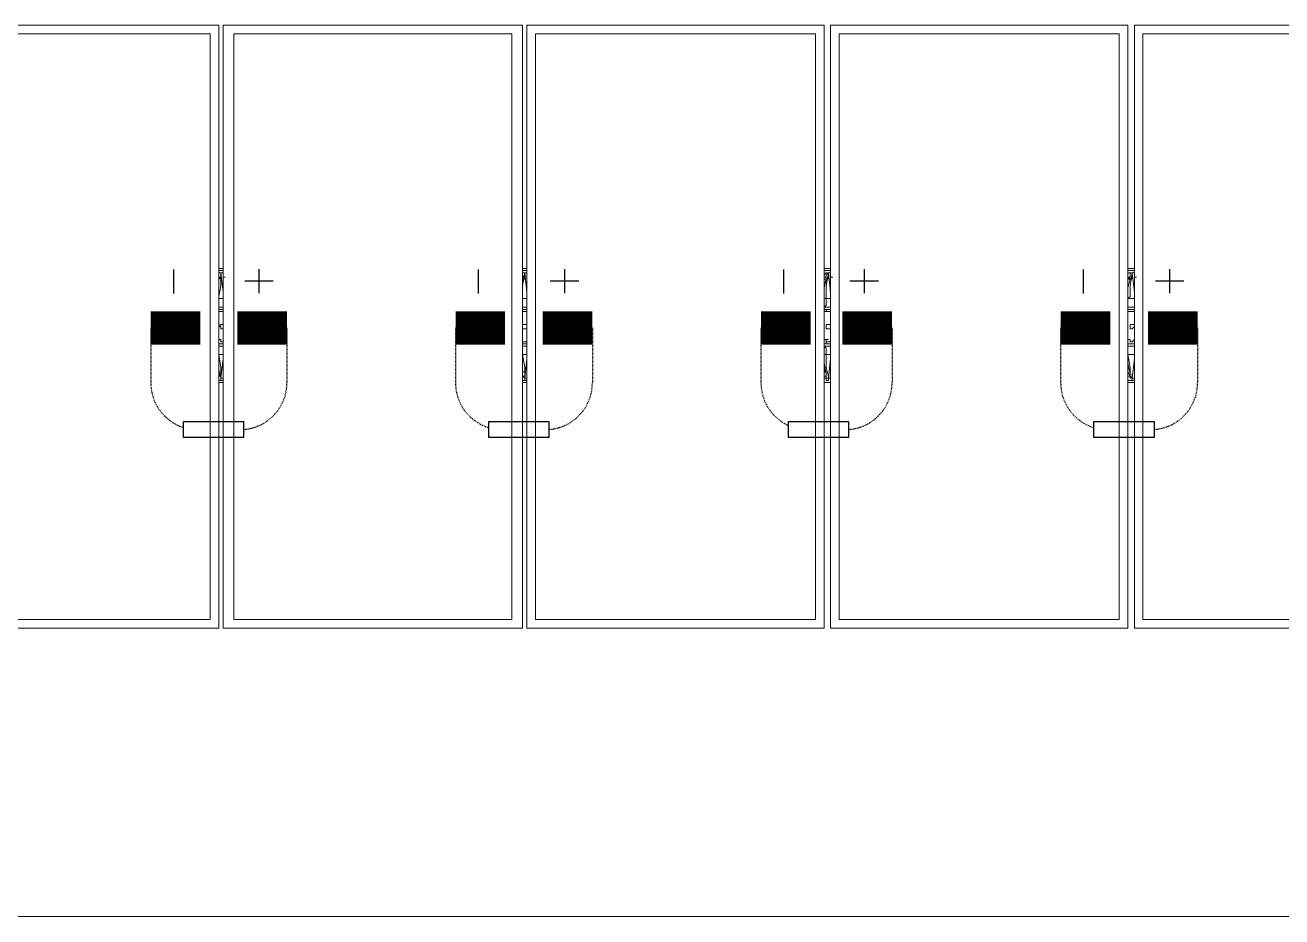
# Model space of a CAD drawing. Header units: feet. Extents: x -12372 to 90117, y -14865 to 4121.
# Drawn here: x 595.4 to 784.1, y 3621.3 to 3755.2 of the extents above; entities that cross this region are included whole.
import ezdxf
from ezdxf.lldxf.tags import DXFTag

# ---------------------------------------------------------------- set-up
doc = ezdxf.new("R2010")
doc.units = ezdxf.units.FT
doc.header["$MEASUREMENT"] = 0
doc.linetypes.add('HIDDEN', pattern=[0.375, 0.25, -0.125])
for name, color, linetype in [('E-DC HARNESS-POS', 10, 'DC HARNESS CABLE'), ('E-HARN-COMP', 8, 'Continuous'), ('E-TRNK-CABL-NEG', 6, 'HIDDEN'), ('E-TRUNK-CABLE-POS', 6, 'HIDDEN'), ('Polarity-Text', 7, 'Continuous')]:
    doc.layers.add(name, color=color, linetype=linetype)
doc.styles.get("Standard").update_dxf_attribs({"font": 'arial.ttf'})
tags = doc.linetypes.add('DC HARNESS CABLE', pattern='A,0.5,-0.2,["DH",Standard,S=0.1,R=0,X=-0.1,Y=-0.05],-0.2', length=0.9).pattern_tags.tags
tags[6] = DXFTag(74, 10)

# ---------------------------------------------------------------- blocks, each defined once
blk = doc.blocks.new('A$C4742fff2')
at = {"lineweight": 5}
for points in [[(2.66489, 0.46665), (2.4349, 0.46665), (2.4349, 0), (2.66489, 0)], [(2.89988, 0.46665), (2.66822, 0.46665), (2.66822, 0), (2.89988, 0)], [(2.90322, 0), (3.13321, 0), (3.13321, 0.46665), (2.90322, 0.46665)], [(3.13821, 0), (3.3682, 0), (3.3682, 0.46665), (3.13821, 0.46665)], [(3.60319, 0.46665), (3.60319, 0), (3.3732, 0), (3.3732, 0.46665)], [(2.44157, 0.45998), (2.65823, 0.45998), (2.65823, 0.00667), (2.44157, 0.00667)], [(2.67656, 0.45998), (2.89155, 0.45998), (2.89155, 0.00667), (2.67656, 0.00667)], [(2.90988, 0.45998), (3.12654, 0.45998), (3.12654, 0.00667), (2.90988, 0.00667)], [(3.36153, 0.00667), (3.36153, 0.45998), (3.14487, 0.45998), (3.14487, 0.00667)], [(3.59652, 0.45998), (3.37986, 0.45998), (3.37986, 0.00667), (3.59652, 0.00667)], [(2.66822, 0.23499), (2.66656, 0.23499), (2.66489, 0.23332), (2.66656, 0.23332), (2.66656, 0.23166), (2.66822, 0.23166), (2.66822, 0.23332)], [(2.90155, 0.23499), (2.89988, 0.23499), (2.89988, 0.23166), (2.90322, 0.23166), (2.90322, 0.23332), (2.90322, 0.23499)], [(3.13654, 0.23499), (3.13487, 0.23499), (3.13487, 0.23166), (3.13821, 0.23166), (3.13821, 0.23332), (3.13821, 0.23499)], [(3.37153, 0.23499), (3.36986, 0.23499), (3.36986, 0.23166), (3.37153, 0.23166), (3.3732, 0.23332), (3.3732, 0.23499)]]:
    blk.add_lwpolyline(points, close=True, dxfattribs=at)
for points in [[(2.66822, 0.27832), (2.66489, 0.27832)], [(2.66489, 0.26999), (2.66656, 0.27166), (2.66656, 0.27499), (2.66822, 0.27499)], [(2.66656, 0.25499), (2.66489, 0.25499), (2.66489, 0.25666), (2.66656, 0.26499), (2.66656, 0.27499)], [(2.66822, 0.26999), (2.66822, 0.27332)], [(2.90322, 0.27832), (2.89988, 0.27832)], [(2.89988, 0.26999), (2.89988, 0.27166), (2.90155, 0.27332), (2.90155, 0.27499), (2.90322, 0.27499), (2.90155, 0.27499), (2.89988, 0.26499), (2.89988, 0.25499), (2.90155, 0.25499)], [(2.90155, 0.26999), (2.90155, 0.27332)], [(3.13821, 0.27832), (3.13321, 0.27832)], [(3.13321, 0.25499), (3.13487, 0.25499), (3.13487, 0.26499), (3.13654, 0.27499), (3.13821, 0.27499), (3.13654, 0.27499), (3.13487, 0.27332), (3.13487, 0.27166), (3.13487, 0.26999)], [(3.13654, 0.26999), (3.13654, 0.27332)], [(3.3732, 0.27832), (3.3682, 0.27832)], [(3.3682, 0.26999), (3.36986, 0.27166), (3.36986, 0.27499), (3.37153, 0.27499), (3.3732, 0.27499)], [(3.36986, 0.25499), (3.3682, 0.25499), (3.36986, 0.25666), (3.36986, 0.26499), (3.37153, 0.27499)], [(3.37153, 0.26999), (3.37153, 0.27332)], [(2.66656, 0.24832), (2.66489, 0.24832), (2.66489, 0.25499)], [(2.90155, 0.24832), (2.89988, 0.24832), (2.89988, 0.25499)], [(3.13654, 0.24832), (3.13487, 0.24832), (3.13321, 0.24832), (3.13487, 0.24999), (3.13487, 0.25499)], [(3.36986, 0.24832), (3.3682, 0.24832), (3.3682, 0.25499)], [(2.66822, 0.24832), (2.66489, 0.24832)], [(2.66822, 0.24666), (2.66489, 0.24666), (2.66656, 0.24666)], [(2.66489, 0.24666), (2.66489, 0.24499), (2.66822, 0.24499)], [(2.90322, 0.24832), (2.89988, 0.24832)], [(2.90322, 0.24666), (2.89988, 0.24666), (2.90155, 0.24666)], [(2.89988, 0.24666), (2.89988, 0.24499), (2.90322, 0.24499)], [(3.13821, 0.24832), (3.13321, 0.24832)], [(3.13821, 0.24666), (3.13487, 0.24666), (3.13321, 0.24666)], [(3.13821, 0.24499), (3.13487, 0.24499), (3.13321, 0.24499)], [(3.13487, 0.24499), (3.13487, 0.24666)], [(3.3732, 0.24832), (3.3682, 0.24832)], [(3.3732, 0.24666), (3.3682, 0.24666), (3.36986, 0.24666)], [(3.3732, 0.24499), (3.36986, 0.24499), (3.3682, 0.24499), (3.3682, 0.24666)], [(2.66822, 0.22332), (2.66822, 0.22166), (2.66656, 0.22166), (2.66656, 0.22332), (2.66489, 0.22332), (2.66489, 0.21999), (2.66489, 0.21832)], [(2.66822, 0.21999), (2.66489, 0.21999), (2.66656, 0.21999)], [(2.66822, 0.21832), (2.66489, 0.21832), (2.66489, 0.21166), (2.66656, 0.20166), (2.66656, 0.19333), (2.66656, 0.19166), (2.66822, 0.19166)], [(2.90322, 0.22332), (2.90322, 0.22166), (2.89988, 0.22166), (2.89988, 0.22332), (2.89988, 0.21999), (2.89988, 0.21832)], [(2.90322, 0.21999), (2.89988, 0.21999), (2.90155, 0.21999)], [(2.90322, 0.21832), (2.89988, 0.21832), (2.89988, 0.21166), (2.90155, 0.20166), (2.90155, 0.19333), (2.90322, 0.19333)], [(3.13821, 0.22332), (3.13821, 0.22166), (3.13487, 0.22166), (3.13487, 0.22332), (3.13321, 0.22332)], [(3.13487, 0.21166), (3.13487, 0.21666), (3.13321, 0.21832), (3.13321, 0.21999), (3.13487, 0.21999), (3.13821, 0.21999)], [(3.13821, 0.21832), (3.13487, 0.21832), (3.13321, 0.21832)], [(3.13487, 0.21999), (3.13487, 0.22332), (3.13654, 0.22332)], [(3.3732, 0.22332), (3.37153, 0.22166), (3.36986, 0.22166), (3.36986, 0.22332), (3.3682, 0.22332), (3.3682, 0.21999), (3.3682, 0.21832), (3.3682, 0.21166), (3.36986, 0.20166), (3.36986, 0.19499), (3.37153, 0.19333), (3.3732, 0.19333)], [(3.3732, 0.21999), (3.3682, 0.21999), (3.36986, 0.21999)], [(3.3682, 0.21832), (3.3732, 0.21832)], [(3.13321, 0.21166), (3.13487, 0.21166), (3.13487, 0.20166), (3.13654, 0.19499), (3.13654, 0.19333), (3.13821, 0.19333)], [(2.66656, 0.19166), (2.66656, 0.19499), (2.66489, 0.19833)], [(2.66656, 0.19333), (2.66822, 0.19333), (2.66822, 0.19666)], [(2.89988, 0.19833), (2.89988, 0.19499), (2.90155, 0.19333), (2.90155, 0.19166), (2.90322, 0.19166)], [(2.90155, 0.19666), (2.90155, 0.19333), (2.90155, 0.19166)], [(3.13487, 0.19833), (3.13487, 0.19499), (3.13487, 0.19333), (3.13654, 0.19333), (3.13654, 0.19166), (3.13654, 0.19333), (3.13654, 0.19666)], [(3.3682, 0.19833), (3.36986, 0.19499), (3.36986, 0.19333), (3.37153, 0.19333), (3.37153, 0.19166), (3.37153, 0.19333), (3.37153, 0.19666)], [(2.66822, 0.18999), (2.66489, 0.18999)], [(2.90322, 0.18999), (2.89988, 0.18999)], [(3.13821, 0.18999), (3.13321, 0.18999)], [(3.3732, 0.18999), (3.3682, 0.18999)], [(3.37153, 0.19166), (3.3732, 0.19166)]]:
    blk.add_lwpolyline(points, dxfattribs=at)
at = {"color": 8, "lineweight": 5, "true_color": 0x808080}
for points in [[(2.66822, 0.27666), (2.66489, 0.27666)], [(2.66489, 0.27332), (2.66489, 0.27499), (2.66656, 0.27499), (2.66822, 0.25999)], [(2.66822, 0.27332), (2.66822, 0.27332)], [(2.90322, 0.27666), (2.89988, 0.27666)], [(2.89988, 0.27332), (2.89988, 0.27499), (2.90155, 0.27499), (2.90322, 0.25999)], [(2.90155, 0.27332), (2.90155, 0.27332)], [(3.13821, 0.27666), (3.13321, 0.27666)], [(3.13321, 0.27332), (3.13487, 0.27499), (3.13654, 0.27499), (3.13821, 0.25999)], [(3.13654, 0.27332), (3.13654, 0.27332)], [(3.3732, 0.27666), (3.3682, 0.27666)], [(3.3682, 0.27332), (3.3682, 0.27499), (3.37153, 0.27499), (3.3732, 0.25999)], [(3.37153, 0.27332), (3.37153, 0.27332)], [(2.66489, 0.27166), (2.66656, 0.27166), (2.66489, 0.26999), (2.66489, 0.26332)], [(2.66489, 0.26666), (2.66489, 0.26999)], [(2.66822, 0.27166), (2.66822, 0.26999), (2.66822, 0.27166), (2.66989, 0.27166)], [(2.89988, 0.26332), (2.89988, 0.27166), (2.90155, 0.27166)], [(2.89988, 0.26666), (2.89988, 0.26999), (2.90155, 0.26999)], [(2.90322, 0.27166), (2.90322, 0.27166)], [(3.13321, 0.27166), (3.13487, 0.27166), (3.13487, 0.26999), (3.13321, 0.26332)], [(3.13321, 0.26999), (3.13487, 0.26999), (3.13487, 0.26832), (3.13321, 0.26666)], [(3.13821, 0.27166), (3.13821, 0.26999), (3.13821, 0.27166), (3.13987, 0.27166)], [(3.3682, 0.27166), (3.36986, 0.27166), (3.36986, 0.26999), (3.3682, 0.26332)], [(3.3682, 0.26666), (3.3682, 0.26999), (3.36986, 0.26999)], [(3.3732, 0.27166), (3.3732, 0.26999), (3.3732, 0.27166), (3.37486, 0.27166)], [(2.66822, 0.25499), (2.66489, 0.25499)], [(2.90322, 0.25499), (2.89988, 0.25499)], [(3.13821, 0.25499), (3.13487, 0.25499)], [(3.3732, 0.25499), (3.3682, 0.25499)], [(2.66489, 0.21166), (2.66822, 0.21166)], [(2.66489, 0.19499), (2.66656, 0.19499), (2.66489, 0.19666), (2.66489, 0.20499)], [(2.66822, 0.20832), (2.66656, 0.19333)], [(2.89988, 0.21166), (2.90322, 0.21166)], [(2.89988, 0.20499), (2.89988, 0.19499), (2.90155, 0.19499)], [(2.90322, 0.20832), (2.90155, 0.19333)], [(3.13321, 0.19499), (3.13487, 0.19499), (3.13487, 0.19666), (3.13321, 0.20499)], [(3.13487, 0.21166), (3.13821, 0.21166)], [(3.13821, 0.20832), (3.13654, 0.19333)], [(3.3682, 0.21166), (3.3732, 0.21166)], [(3.3682, 0.19499), (3.36986, 0.19499), (3.36986, 0.19666), (3.3682, 0.20499)], [(3.3732, 0.20832), (3.37153, 0.19333)], [(2.66656, 0.19833), (2.66489, 0.19833), (2.66489, 0.19999)], [(2.66822, 0.19833), (2.66822, 0.19499), (2.66822, 0.19666)], [(2.90155, 0.19833), (2.89988, 0.19833), (2.89988, 0.19999)], [(2.90322, 0.19666), (2.90322, 0.19499), (2.90322, 0.19833)], [(2.90322, 0.19499), (2.90322, 0.19499)], [(3.13321, 0.19833), (3.13487, 0.19833), (3.13321, 0.19999)], [(3.13821, 0.19833), (3.13821, 0.19499), (3.13821, 0.19666)], [(3.3682, 0.19833), (3.3682, 0.19999)], [(3.3732, 0.19833), (3.3732, 0.19499), (3.3732, 0.19666)], [(2.66656, 0.19166), (2.66489, 0.19166), (2.66489, 0.19333)], [(2.66822, 0.18999), (2.66489, 0.18999)], [(2.66822, 0.19333), (2.66822, 0.19333)], [(2.90155, 0.19166), (2.89988, 0.19166), (2.89988, 0.19333)], [(2.90322, 0.18999), (2.89988, 0.18999)], [(2.90155, 0.19333), (2.90155, 0.19333)], [(3.13654, 0.19166), (3.13487, 0.19166), (3.13487, 0.19333), (3.13321, 0.19333)], [(3.13821, 0.18999), (3.13321, 0.18999)], [(3.13654, 0.19333), (3.13654, 0.19333)], [(3.37153, 0.19166), (3.3682, 0.19166), (3.3682, 0.19333)], [(3.3732, 0.18999), (3.3682, 0.18999)], [(3.37153, 0.19333), (3.37153, 0.19333)]]:
    blk.add_lwpolyline(points, dxfattribs=at)
blk.add_lwpolyline([(2.90322, 0.27166), (2.90322, 0.26999)], close=True, dxfattribs=at)

msp = doc.modelspace()

# ---------------------------------------------------------------- linework, layer by layer
at = {"layer": 'E-DC HARNESS-POS', "ltscale": 0.5}
msp.add_lwpolyline([(144.3, 3621.38), (2048.84, 3621.28)], dxfattribs=at)
at = {"layer": 'E-HARN-COMP', "const_width": 5}
for points in [[(614.27, 3709.71), (621.73, 3709.71)], [(627.25, 3709.71), (634.71, 3709.71)], [(660.01, 3709.71), (667.46, 3709.71)], [(673.1, 3709.71), (680.56, 3709.71)], [(705.86, 3709.71), (713.31, 3709.71)], [(718.09, 3709.71), (725.55, 3709.71)], [(750.85, 3709.71), (758.3, 3709.71)], [(763.95, 3709.71), (771.4, 3709.71)]]:
    msp.add_lwpolyline(points, dxfattribs=at)
at = {"layer": 'E-HARN-COMP'}
for points in [[(623.67, 3695.62), (619.11, 3695.62), (619.11, 3693.3), (623.67, 3693.3)], [(623.67, 3693.3), (628.23, 3693.3), (628.23, 3695.62), (623.67, 3695.62)], [(669.52, 3695.62), (664.95, 3695.62), (664.95, 3693.3), (669.52, 3693.3)], [(669.52, 3693.3), (674.08, 3693.3), (674.08, 3695.62), (669.52, 3695.62)], [(714.51, 3695.62), (709.95, 3695.62), (709.95, 3693.3), (714.51, 3693.3)], [(714.51, 3693.3), (719.07, 3693.3), (719.07, 3695.62), (714.51, 3695.62)], [(760.37, 3695.62), (755.8, 3695.62), (755.8, 3693.3), (760.37, 3693.3)], [(760.37, 3693.3), (764.93, 3693.3), (764.93, 3695.62), (760.37, 3695.62)]]:
    msp.add_lwpolyline(points, dxfattribs=at)
at = {"layer": 'E-TRNK-CABL-NEG', "ltscale": 0.1}
for points in [[(614.27, 3709.71), (614.27, 3701.47, 0.32416), (619.11, 3694.79, 0.32416)], [(660.01, 3709.71), (660.01, 3701.47, 0.328669), (664.95, 3694.76, 0.328669)], [(705.86, 3709.71), (705.86, 3701.47, 0.292806), (709.95, 3695.09, 0.292806)], [(750.85, 3709.71), (750.85, 3701.47, 0.328956), (755.8, 3694.76, 0.328956)]]:
    msp.add_lwpolyline(points, format="xyb", dxfattribs=at)
at = {"layer": 'E-TRUNK-CABLE-POS', "ltscale": 0.1}
for points in [[(634.71, 3709.71), (634.71, 3701.47, -0.391396), (628.23, 3694.47, -0.391396)], [(680.56, 3709.71), (680.56, 3701.47, -0.391396), (674.08, 3694.47, -0.391396)], [(725.55, 3709.71), (725.55, 3701.47, -0.391396), (719.07, 3694.47, -0.391396)], [(771.4, 3709.71), (771.4, 3701.47, -0.391396), (764.93, 3694.47, -0.391396)]]:
    msp.add_lwpolyline(points, format="xyb", dxfattribs=at)
at = {"layer": 'Polarity-Text'}
for p, q in [((617.67, 3718.49), (617.67, 3714.87)), ((630.51, 3718.56), (630.51, 3714.94)), ((663.41, 3718.49), (663.41, 3714.87)), ((676.36, 3718.56), (676.36, 3714.94)), ((709.26, 3718.49), (709.26, 3714.87)), ((721.35, 3718.56), (721.35, 3714.94)), ((754.25, 3718.49), (754.25, 3714.87)), ((767.21, 3718.56), (767.21, 3714.94)), ((632.65, 3716.75), (628.38, 3716.75)), ((678.5, 3716.75), (674.22, 3716.75)), ((723.49, 3716.75), (719.22, 3716.75)), ((769.35, 3716.75), (765.07, 3716.75))]:
    msp.add_line(p, q, dxfattribs=at)

# ---------------------------------------------------------------- block references
at = {"xscale": 194.04614304, "yscale": 194.04614304, "zscale": 194.04614304}
msp.add_blockref('A$C4742fff2', (107.36, 3664.64), dxfattribs=at)

doc.saveas('drawing.dxf')
